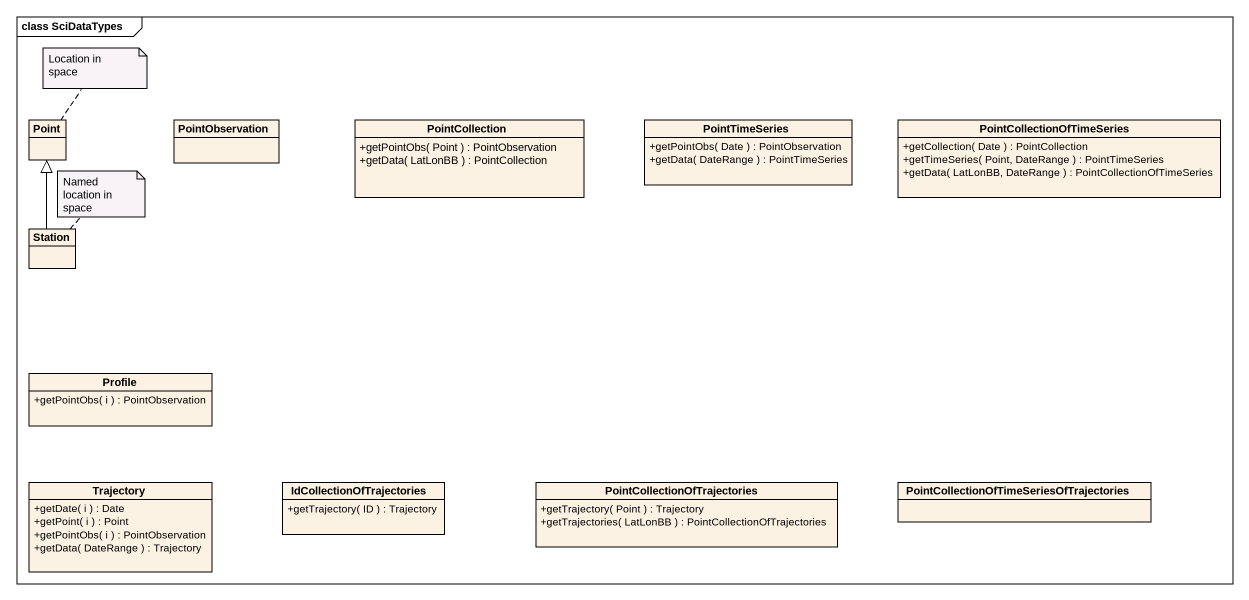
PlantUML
@startuml
mainframe class SciDataTypes
hide circle
hide empty members
skinparam classAttributeIconSize 0
class Point
class PointObservation
class PointCollection {
  +getPointObs( Point ) : PointObservation
  +getData( LatLonBB ) : PointCollection
}
class PointTimeSeries {
  +getPointObs( Date ) : PointObservation
  +getData( DateRange ) : PointTimeSeries
}
class PointCollectionOfTimeSeries {
  +getCollection( Date ) : PointCollection
  +getTimeSeries( Point, DateRange ) : PointTimeSeries
  +getData( LatLonBB, DateRange ) : PointCollectionOfTimeSeries
}
class Station
class Profile {
  +getPointObs( i ) : PointObservation
}
class Trajectory {
  +getDate( i ) : Date
  +getPoint( i ) : Point
  +getPointObs( i ) : PointObservation
  +getData( DateRange ) : Trajectory
}
class IdCollectionOfTrajectories {
  +getTrajectory( ID ) : Trajectory
}
class "PointCollectionOfTrajectories" as PointCollectionOfTrajectorie {
  +getTrajectory( Point ) : Trajectory
  +getTrajectories( LatLonBB ) : PointCollectionOfTrajectories
}
class "PointCollectionOfTimeSeriesOfTrajectories" as PointCollectionOfTimeSeriesO
Station -up-|> Point
note top of Point : Location in space
note top of Station : Named location in space
@enduml
